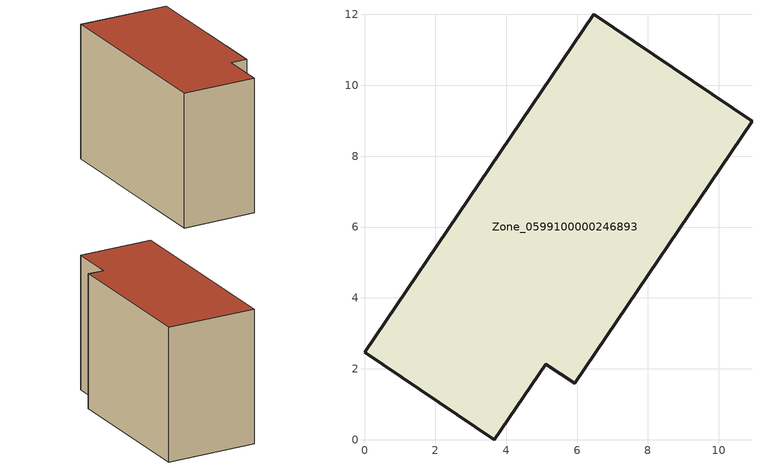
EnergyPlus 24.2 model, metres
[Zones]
Zone_0599100000246893
 floor ground (C_G): 0,2.46 6.46,12 10.94,8.98 5.93,1.59 5.12,2.12 3.66,0 z1.2
 wall outside (C_F): 6.46,12 0,2.46 3.66,0 5.12,2.12 5.93,1.59 10.94,8.98 6.46,12 z1.2:9.18
 roof outside (C_R): 10.94,8.98 6.46,12 0,2.46 3.66,0 5.12,2.12 5.93,1.59 z9.18
[BUILDING]
Pand.0599100000246893: North Axis=0; Terrain=City; Loads Convergence Tolerance Value=0.04; Temperature Convergence Tolerance Value=0.4; Solar Distribution=FullExterior; Maximum Number of Warmup Days=25; Minimum Number of Warmup Days=1
[Site:Location]
Rotterdam.The.Hague.AP_ZH_NLD Design_Conditions: Latitude=51.96; Longitude=4.45; Time Zone=1; Elevation=-4.5
[SITE:GROUNDTEMPERATURE:BUILDINGSURFACE]
18, 18, 18, 18, 18, 18, 18, 18, 18, 18, 18, 18
[MATERIAL] Thermal Absorptance=0.9; Solar Absorptance=0.7; Visible Absorptance=0.7
Name | Roughness | Thickness | Conductivity | Density | Specific Heat
G.TI.1975-1991 | MediumSmooth | 0.15 | 0.288461 | 540 | 1210
F.TI.1975-1991 | Rough | 0.3 | 0.230769 | 1920 | 840
R.TI.1975-1991 | MediumRough | 0.2 | 0.153846 | 1500 | 1000
[CONSTRUCTION]
C_G: G.TI.1975-1991
C_F: F.TI.1975-1991
C_R: R.TI.1975-1991
[ZONE]
Zone_0599100000246893: Type=1; Multiplier=1; Ceiling Height=Autocalculate; Volume=Autocalculate; Floor Area=autocalculate; Part of Total Floor Area=Yes
[ZONEINFILTRATION:DESIGNFLOWRATE]
Infil_Zone_0599100000246893: Zone or ZoneList or Space or SpaceList=Zone_0599100000246893; Schedule=AlwaysOn; Design Flow Rate Calculation Method=Flow/Area; Flow Rate per Floor Area=0.003; Constant Term Coefficient=1; Temperature Term Coefficient=0; Velocity Term Coefficient=0; Velocity Squared Term Coefficient=0
[HVACTEMPLATE:ZONE:IDEALLOADSAIRSYSTEM]
Zone_0599100000246893: Maximum Heating Supply Air Temperature=50; Minimum Cooling Supply Air Temperature=13; Maximum Heating Supply Air Humidity Ratio=0.0156; Minimum Cooling Supply Air Humidity Ratio=0.0077; Heating Limit=NoLimit; Cooling Limit=NoLimit; Dehumidification Control Type=ConstantSensibleHeatRatio; Cooling Sensible Heat Ratio=0.7; Dehumidification Setpoint=60; Humidification Control Type=None; Humidification Setpoint=30; Outdoor Air Method=None; Outdoor Air Flow Rate per Person=0.00944; Outdoor Air Flow Rate per Zone Floor Area=0; Outdoor Air Flow Rate per Zone=0; Demand Controlled Ventilation Type=None; Outdoor Air Economizer Type=NoEconomizer; Heat Recovery Type=None; Sensible Heat Recovery Effectiveness=0.7; Latent Heat Recovery Effectiveness=0.65
[ZONECONTROL:THERMOSTAT]
ThermostatControl_Zone_0599100000246893: Zone or ZoneList=Zone_0599100000246893; Control Type Schedule=DualSetpointControlType; Control 1=Thermostat_Zone_0599100000246893; Temperature Difference Between Cutout And Setpoint=0
[THERMOSTATSETPOINT:DUALSETPOINT]
Thermostat_Zone_0599100000246893: Heating Setpoint Temperature Schedule=HeatingSetpoint_Zone_0599100000246893; Cooling Setpoint Temperature Schedule=CoolingSetpoint_Zone_0599100000246893
[SCHEDULE:COMPACT]
HeatingSetpoint_Zone_0599100000246893: Through: 12/31, For: AllDays, Until: 24:00, 21
CoolingSetpoint_Zone_0599100000246893: Through: 12/31, For: AllDays, Until: 24:00, 24
DualSetpointControlType: Through: 12/31, For: AllDays, Until: 24:00, 4
AlwaysOn: Through: 12/31, For: AllDays, Until: 24:00, 1
